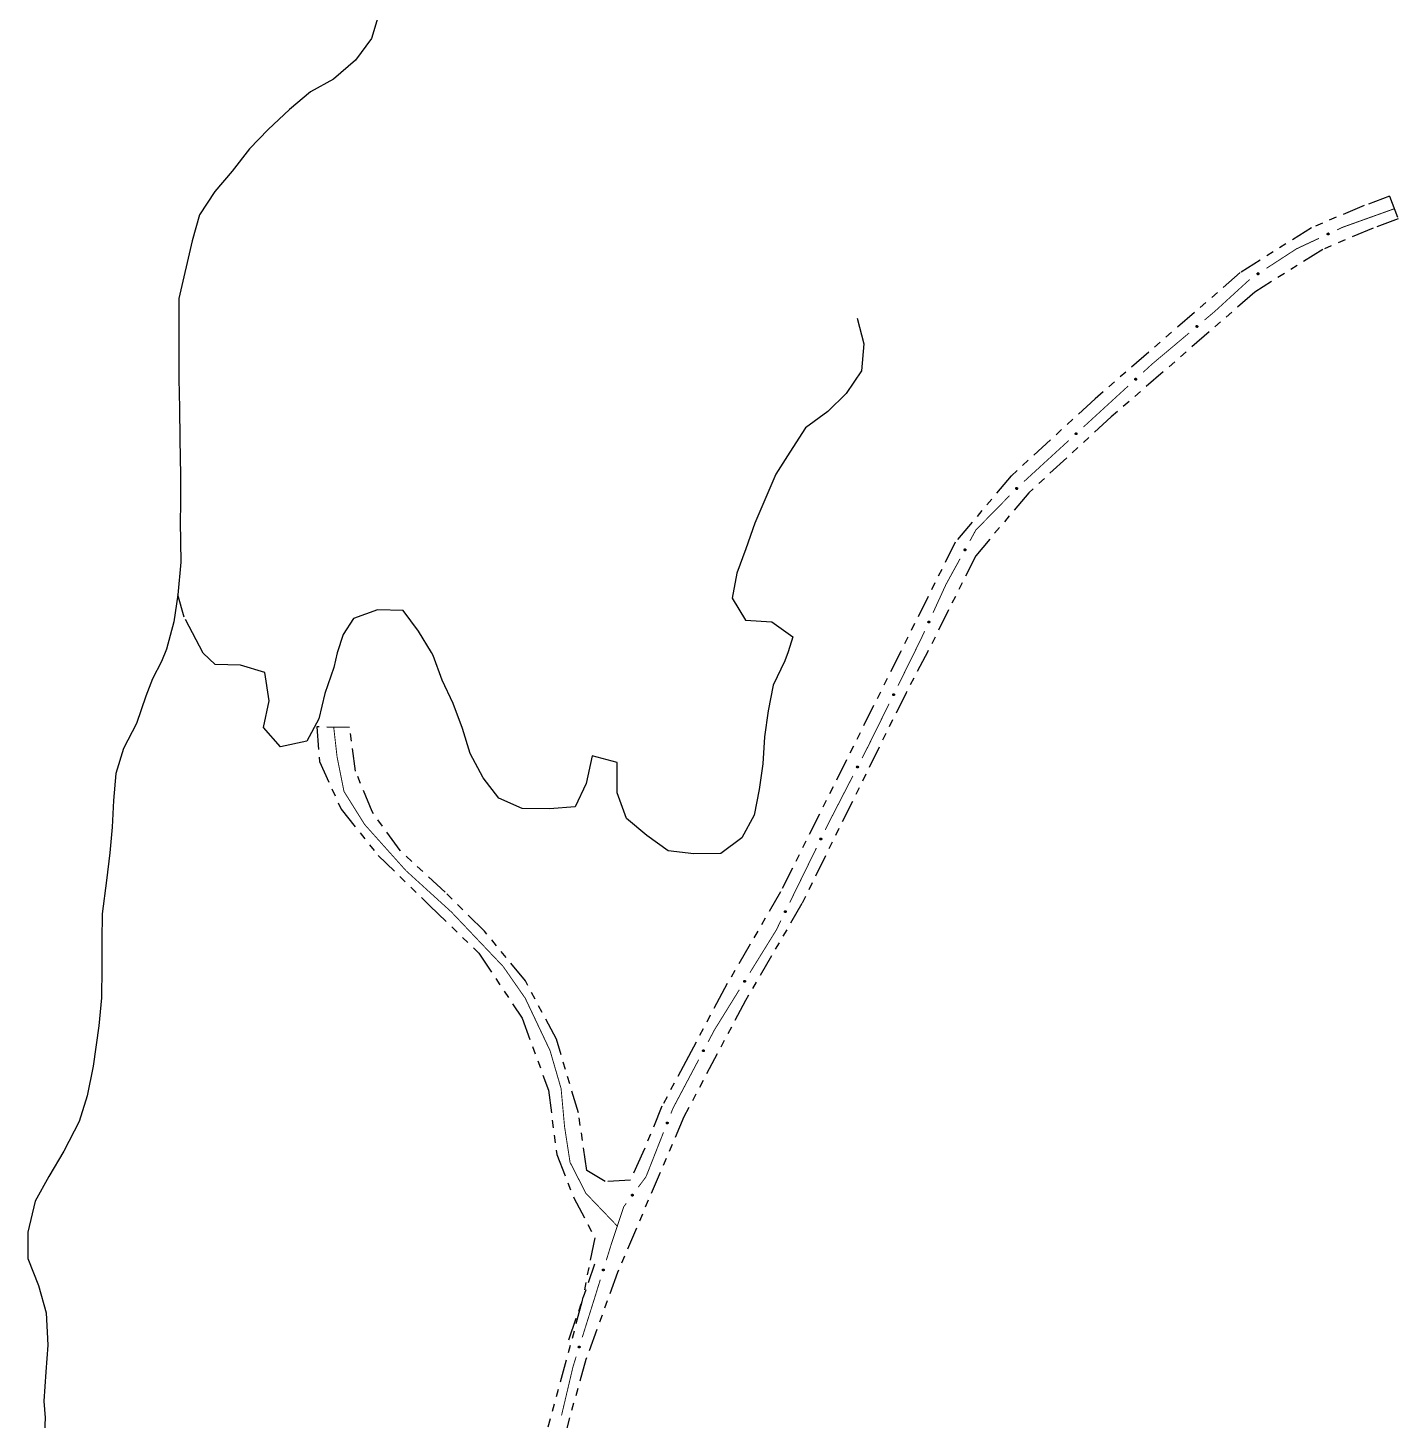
# Model space of a CAD drawing. Extents: x 211453 to 215163, y 4877397 to 4881305.
# Drawn here: x 214259 to 214530.4, y 4880644.4 to 4880920.1 of the extents above; entities that cross this region are included whole.
import ezdxf

# ---------------------------------------------------------------- set-up
doc = ezdxf.new("R2010")
doc.units = 0
doc.header["$LTSCALE"] = 1.5
doc.header["$MEASUREMENT"] = 0
doc.linetypes.add('TRACO_13', pattern=[8, 5, -1, 1, -1])
doc.linetypes.add('TRACO_25', pattern=[8, 3, -1, 1, -1, 1, -1])
for name, color, linetype in [('HD-CURSO-INTER', 170, 'CONTINUOUS'), ('HD-CURSO-PERENE', 170, 'CONTINUOUS'), ('SV-EIXO-RUA-N-PAV', 6, 'CONTINUOUS'), ('SV-RUA-NAO-PAV', 7, 'CONTINUOUS')]:
    doc.layers.add(name, color=color, linetype=linetype)

msp = doc.modelspace()

# ---------------------------------------------------------------- linework, layer by layer
at = {"layer": 'HD-CURSO-INTER', "linetype": 'TRACO_13'}
msp.add_polyline3d([(214423.24437, 4880862.639867, 3.43891), (214424.5449, 4880857.520455, 3.43891), (214424.105573, 4880852.161102, 3.43891), (214421.026314, 4880847.681691, 3.43891), (214417.426981, 4880844.102183, 3.43891), (214413.027655, 4880840.902643, 3.43891), (214409.908437, 4880836.103271, 3.43891), (214407.129144, 4880831.743841, 3.43891), (214405.169831, 4880827.10443, 3.43891), (214402.990587, 4880822.005077, 3.43891), (214401.171315, 4880816.945713, 3.43891), (214399.392009, 4880812.146317, 3.43891), (214398.512668, 4880807.146929, 3.43891), (214401.153019, 4880802.787402, 3.43891), (214406.332717, 4880802.467347, 3.43891), (214410.512798, 4880799.507625, 3.43891), (214409.541003, 4880796.566744, 3.43891), (214408.933476, 4880794.728224, 3.43891), (214406.594207, 4880789.928838, 3.43891), (214405.634879, 4880784.869459, 3.43891), (214404.875549, 4880779.710088, 3.43891), (214404.576213, 4880774.350732, 3.43891), (214403.796875, 4880769.271352, 3.256577), (214402.81755, 4880764.191975, 3.256577), (214400.418247, 4880759.712553, 3.256577), (214396.258893, 4880756.612997, 3.256577), (214390.85926, 4880756.513105, 3.256577), (214385.839515, 4880757.133121, 3.256577), (214381.559434, 4880760.152838, 3.256577), (214377.539294, 4880763.512509, 3.256577), (214375.7188, 4880768.611933, 3.256577), (214375.718077, 4880774.631216, 3.256577), (214370.738246, 4880775.951147, 3.256577), (214369.598977, 4880770.491819, 3.256577), (214367.419676, 4880765.872409, 3.256577), (214362.300065, 4880765.432553, 3.256577), (214356.920404, 4880765.552635, 3.256577), (214352.280464, 4880767.592475, 3.256577), (214349.14019, 4880771.592054, 3.256577), (214346.619774, 4880776.431522, 3.256577), (214345.079283, 4880781.350963, 3.256577), (214343.246508, 4880786.32262, 3.256577), (214341.038395, 4880790.94989, 3.256577), (214339.277929, 4880795.789345, 3.256577), (214338.915955, 4880796.390824, 3.256577), (214336.37754, 4880800.608822, 3.256577), (214333.357243, 4880804.728385, 3.256577), (214328.237565, 4880804.848462, 3.256577), (214323.518083, 4880803.128752, 3.256577), (214321.417865, 4880800.006247, 3.256577), (214320.271292, 4880796.344382, 3.256577), (214319.619503, 4880793.449976, 3.256577), (214317.84024, 4880788.290623, 3.256577), (214316.600925, 4880783.271244, 3.256577), (214314.22161, 4880778.871811, 3.256577), (214309.062087, 4880777.73204, 3.256577), (214305.641847, 4880781.59164, 3.256577), (214306.78114, 4880786.850993, 3.256577), (214305.900525, 4880792.450341, 3.256577), (214301.100667, 4880793.890255, 3.256577), (214296.080978, 4880794.050326, 3.256577), (214293.730269, 4880796.278271, 3.256577), (214289.978103, 4880803.427154, 3.256577), (214288.674901, 4880807.825463, 3.094503)], dxfattribs=at)
at = {"layer": 'HD-CURSO-PERENE', "linetype": 'Continuous'}
msp.add_polyline3d([(214328.523363, 4880922.814387, 3.499688), (214327.024038, 4880918.014986, 3.499688), (214323.864763, 4880913.715556, 3.499688), (214319.525503, 4880909.936084, 3.499688), (214315.006098, 4880907.456461, 3.499688), (214310.846799, 4880903.89696, 3.499688), (214306.587553, 4880899.957506, 3.499688), (214302.868255, 4880896.158026, 3.499688), (214299.449013, 4880891.718617, 3.499688), (214296.029721, 4880887.699157, 3.499688), (214292.970478, 4880883.079763, 3.499688), (214291.551194, 4880877.900406, 3.499688), (214288.872738, 4880866.521811, 3.600984), (214288.873373, 4880861.242441, 3.600984), (214288.874041, 4880855.683104, 3.600984), (214288.914647, 4880850.623707, 3.600984), (214289.055342, 4880844.764403, 3.600984), (214289.116076, 4880838.625134, 3.600984), (214289.216928, 4880831.485984, 3.600984), (214289.217613, 4880825.786663, 3.600984), (214289.163602, 4880822.323591, 3.600984), (214289.318987, 4880814.308031, 3.600984), (214288.674901, 4880807.825463, 3.600984), (214287.880505, 4880802.469468, 3.600984), (214286.481246, 4880797.070138, 3.600984), (214285.498344, 4880794.630537, 3.600984), (214283.706441, 4880791.20963, 3.600984), (214282.382634, 4880787.77132, 3.600984), (214280.48341, 4880782.352, 3.600984), (214277.92417, 4880777.432633, 3.600984), (214276.444864, 4880772.473251, 3.600984), (214275.945541, 4880767.113899, 3.600984), (214275.686197, 4880761.794538, 3.600984), (214275.246837, 4880756.715152, 3.600984), (214274.607538, 4880751.235817, 3.600984), (214273.708391, 4880744.63662, 3.600984), (214273.649029, 4880739.357251, 3.600984), (214273.649678, 4880733.957895, 3.600984), (214273.570395, 4880728.038602, 3.600984), (214273.071092, 4880722.519269, 3.600984), (214271.912135, 4880714.480249, 3.600984), (214270.772912, 4880708.640966, 3.600984), (214269.193626, 4880703.5616, 3.600984), (214266.134534, 4880697.682356, 3.600984), (214263.135337, 4880692.643011, 3.600984), (214260.476099, 4880687.76364, 3.600984), (214258.99693, 4880681.664394, 3.600984), (214258.997562, 4880676.405022, 3.600984), (214261.118067, 4880671.045623, 3.600984), (214262.658612, 4880665.666237, 3.600984), (214262.939361, 4880659.286993, 3.600984), (214262.580022, 4880653.987631, 3.600984), (214262.18075, 4880648.148335, 3.600984), (214262.443547, 4880644.867133, 4.127894), (214262.166842, 4880639.346459, 4.127894)], dxfattribs=at)
at = {"layer": 'SV-EIXO-RUA-N-PAV', "const_width": 0.18}
for points in [[(214529.574199, 4880884.259771), (214520.159964, 4880880.887507)], [(214519.383163, 4880880.60925), (214518.318519, 4880880.112417)], [(214520.159964, 4880880.887507), (214519.383163, 4880880.60925)], [(214510.256861, 4880876.35031), (214504.300792, 4880872.478864)], [(214511.069054, 4880876.729333), (214510.256861, 4880876.35031)], [(214514.693787, 4880878.420875), (214511.069054, 4880876.729333)], [(214500.969048, 4880870.270447), (214494.328799, 4880864.195326)], [(214493.981624, 4880863.877697), (214492.044341, 4880862.251337)], [(214494.328799, 4880864.195326), (214493.981624, 4880863.877697)], [(214488.980777, 4880859.679456), (214482.087757, 4880853.892723)], [(214481.661117, 4880853.534556), (214479.860287, 4880851.883795)], [(214482.087757, 4880853.892723), (214481.661117, 4880853.534556)], [(214476.91167, 4880849.180897), (214468.06582, 4880841.072201)], [(214465.117717, 4880838.368743), (214456.274206, 4880830.257497)], [(214453.414539, 4880827.462514), (214447.108167, 4880821.041481)], [(214446.753013, 4880820.67987), (214445.552699, 4880818.494682)], [(214447.108167, 4880821.041481), (214446.753013, 4880820.67987)], [(214443.62692, 4880814.988777), (214441.219696, 4880810.606395)], [(214441.219696, 4880810.606395), (214440.820917, 4880809.880414)], [(214440.820917, 4880809.880414), (214438.254971, 4880804.267405)], [(214435.953557, 4880799.233062), (214431.327378, 4880789.846612)], [(214436.176172, 4880799.720033), (214435.953557, 4880799.233062)], [(214436.591932, 4880800.629508), (214436.176172, 4880799.720033)], [(214429.559055, 4880786.258711), (214425.580329, 4880778.185934)], [(214425.45831, 4880777.938358), (214424.211415, 4880775.516506)], [(214425.580329, 4880778.185934), (214425.45831, 4880777.938358)], [(214422.380432, 4880771.960173), (214417.802975, 4880763.069342)], [(214417.548849, 4880762.575751), (214416.913929, 4880761.277901)], [(214417.802975, 4880763.069342), (214417.548849, 4880762.575751)], [(214415.156161, 4880757.684817), (214409.882858, 4880746.905565)], [(214407.205707, 4880741.433152), (214401.989555, 4880733.009554)], [(214407.246207, 4880741.515939), (214407.205707, 4880741.433152)], [(214408.125091, 4880743.312481), (214407.246207, 4880741.515939)], [(214399.883687, 4880729.608772), (214395.145482, 4880721.957013)], [(214395.145482, 4880721.957013), (214394.961252, 4880721.659499)], [(214394.961252, 4880721.659499), (214393.72132, 4880719.317404)], [(214391.849769, 4880715.782252), (214387.170892, 4880706.944373)], [(214386.747581, 4880706.144787), (214386.346737, 4880705.125499)], [(214387.170892, 4880706.944373), (214386.747581, 4880706.144787)], [(214384.882834, 4880701.403001), (214381.589051, 4880693.027382)], [(214381.423905, 4880692.607439), (214379.903058, 4880690.562162)], [(214381.589051, 4880693.027382), (214381.423905, 4880692.607439)], [(214377.012859, 4880686.675343), (214374.749812, 4880679.886201)], [(214377.516247, 4880687.352313), (214377.012859, 4880686.675343)], [(214374.579179, 4880679.374302), (214373.55498, 4880676.068933)], [(214374.749812, 4880679.886201), (214374.579179, 4880679.374302)], [(214372.371076, 4880672.248152), (214371.483148, 4880669.382566)], [(214371.232868, 4880668.574846), (214368.785692, 4880660.796321)], [(214371.483148, 4880669.382566), (214371.232868, 4880668.574846)], [(214367.585271, 4880656.980696), (214366.98506, 4880655.072884)], [(214366.973928, 4880655.037498), (214364.685959, 4880645.340867)], [(214366.98506, 4880655.072884), (214366.973928, 4880655.037498)]]:
    msp.add_lwpolyline(points, dxfattribs=at)
at = {"layer": 'SV-EIXO-RUA-N-PAV'}
for points in [[(214516.682905, 4880879.227653), (214516.666844, 4880879.181457), (214516.643594, 4880879.145038), (214516.615459, 4880879.120244), (214516.584885, 4880879.104817), (214516.551828, 4880879.092558), (214516.515772, 4880879.087551), (214516.474524, 4880879.090858), (214516.42807, 4880879.106644), (214516.392328, 4880879.132914), (214516.366545, 4880879.159196), (214516.348623, 4880879.190151), (214516.337251, 4880879.222464), (214516.333289, 4880879.260088), (214516.337048, 4880879.301857), (214516.354052, 4880879.348184), (214516.377091, 4880879.383731), (214516.404934, 4880879.406999), (214516.436168, 4880879.424819), (214516.470067, 4880879.43693), (214516.505488, 4880879.441641), (214516.547535, 4880879.43778), (214516.593038, 4880879.420391), (214516.628755, 4880879.397818), (214516.652407, 4880879.370309), (214516.669259, 4880879.339163), (214516.681958, 4880879.306157), (214516.6885, 4880879.270123), (214516.682905, 4880879.227653)], [(214502.804365, 4880871.374895), (214502.794895, 4880871.326912), (214502.776945, 4880871.28761), (214502.752538, 4880871.259139), (214502.72441, 4880871.239604), (214502.693383, 4880871.222859), (214502.658377, 4880871.212879), (214502.61707, 4880871.210408), (214502.56887, 4880871.219569), (214502.529817, 4880871.240604), (214502.500624, 4880871.263039), (214502.478565, 4880871.291196), (214502.462804, 4880871.32161), (214502.453639, 4880871.358315), (214502.451544, 4880871.4002), (214502.461929, 4880871.448444), (214502.479792, 4880871.486854), (214502.504122, 4880871.513773), (214502.53257, 4880871.53577), (214502.564451, 4880871.552486), (214502.59887, 4880871.562085), (214502.641045, 4880871.564118), (214502.688526, 4880871.553237), (214502.72704, 4880871.535858), (214502.754293, 4880871.511913), (214502.775319, 4880871.483418), (214502.792492, 4880871.452502), (214502.803989, 4880871.417731), (214502.804365, 4880871.374895)], [(214490.693381, 4880860.973469), (214490.689821, 4880860.92469), (214490.676787, 4880860.883496), (214490.656026, 4880860.852266), (214490.630485, 4880860.829453), (214490.601726, 4880860.809057), (214490.568194, 4880860.794891), (214490.527495, 4880860.787412), (214490.478539, 4880860.79064), (214490.437216, 4880860.806766), (214490.40551, 4880860.825481), (214490.380188, 4880860.850744), (214490.360843, 4880860.879014), (214490.34728, 4880860.914331), (214490.340103, 4880860.95565), (214490.34454, 4880861.004799), (214490.357596, 4880861.045098), (214490.37847, 4880861.074777), (214490.404029, 4880861.100073), (214490.433639, 4880861.120544), (214490.466634, 4880861.13426), (214490.508249, 4880861.141411), (214490.556701, 4880861.136389), (214490.597043, 4880861.123826), (214490.627007, 4880861.103375), (214490.651345, 4880861.077651), (214490.672152, 4880861.049055), (214490.687796, 4880861.015941), (214490.693381, 4880860.973469)], [(214478.566277, 4880850.548288), (214478.564845, 4880850.499401), (214478.553618, 4880850.457677), (214478.534237, 4880850.425573), (214478.509714, 4880850.401669), (214478.481871, 4880850.380039), (214478.448989, 4880850.364426), (214478.408654, 4880850.355181), (214478.359603, 4880850.356273), (214478.317617, 4880850.370583), (214478.285126, 4880850.3879), (214478.258728, 4880850.412036), (214478.238169, 4880850.439436), (214478.22308, 4880850.474129), (214478.21411, 4880850.515096), (214478.216402, 4880850.564392), (214478.22769, 4880850.605221), (214478.247251, 4880850.635781), (214478.271684, 4880850.662167), (214478.300374, 4880850.683908), (214478.332741, 4880850.699048), (214478.374004, 4880850.708005), (214478.422629, 4880850.705098), (214478.46348, 4880850.694305), (214478.494307, 4880850.675179), (214478.519742, 4880850.650539), (214478.541775, 4880850.622877), (214478.558847, 4880850.590476), (214478.566277, 4880850.548288)], [(214466.77193, 4880839.736611), (214466.770512, 4880839.687723), (214466.759297, 4880839.645996), (214466.739926, 4880839.613887), (214466.715409, 4880839.589975), (214466.687572, 4880839.568338), (214466.654694, 4880839.552715), (214466.614362, 4880839.543458), (214466.565311, 4880839.544536), (214466.523321, 4880839.558835), (214466.490825, 4880839.576142), (214466.46442, 4880839.600271), (214466.443853, 4880839.627665), (214466.428754, 4880839.662353), (214466.419773, 4880839.703317), (214466.42205, 4880839.752614), (214466.433326, 4880839.793446), (214466.452879, 4880839.824013), (214466.477304, 4880839.850405), (214466.505988, 4880839.872154), (214466.53835, 4880839.887304), (214466.579611, 4880839.896273), (214466.628237, 4880839.89338), (214466.66909, 4880839.882599), (214466.699923, 4880839.863481), (214466.725365, 4880839.838849), (214466.747407, 4880839.811193), (214466.764487, 4880839.778797), (214466.77193, 4880839.736611)], [(214454.99517, 4880828.914785), (214454.996303, 4880828.86589), (214454.987279, 4880828.823635), (214454.969609, 4880828.790559), (214454.946372, 4880828.765401), (214454.919702, 4880828.742342), (214454.887683, 4880828.725026), (214454.847889, 4880828.713678), (214454.798848, 4880828.712197), (214454.75617, 4880828.724286), (214454.722815, 4880828.739875), (214454.695188, 4880828.762594), (214454.673221, 4880828.788878), (214454.656333, 4880828.822732), (214454.645228, 4880828.863172), (214454.644932, 4880828.912521), (214454.654063, 4880828.953886), (214454.671994, 4880828.98543), (214454.69501, 4880829.01306), (214454.722521, 4880829.036275), (214454.754049, 4880829.053092), (214454.794786, 4880829.064201), (214454.843497, 4880829.063848), (214454.884857, 4880829.055211), (214454.916645, 4880829.037727), (214454.943337, 4880829.014456), (214454.96679, 4880828.987987), (214454.985537, 4880828.956525), (214454.99517, 4880828.914785)], [(214444.755466, 4880816.814665), (214444.769792, 4880816.767901), (214444.772542, 4880816.724781), (214444.764484, 4880816.688157), (214444.748924, 4880816.657649), (214444.729491, 4880816.628232), (214444.703354, 4880816.602895), (214444.668117, 4880816.5812), (214444.621307, 4880816.566501), (214444.57695, 4880816.566587), (214444.540621, 4880816.572566), (214444.507875, 4880816.586959), (214444.479614, 4880816.606316), (214444.454194, 4880816.634336), (214444.432557, 4880816.67026), (214444.418915, 4880816.717686), (214444.416509, 4880816.759979), (214444.425233, 4880816.795199), (214444.439912, 4880816.828027), (214444.460111, 4880816.857823), (214444.485911, 4880816.882546), (214444.522121, 4880816.904265), (214444.569109, 4880816.91711), (214444.611263, 4880816.919991), (214444.646596, 4880816.911764), (214444.678591, 4880816.896585), (214444.708333, 4880816.877452), (214444.734896, 4880816.85224), (214444.755466, 4880816.814665)], [(214437.583303, 4880802.533363), (214437.601025, 4880802.487779), (214437.606935, 4880802.444977), (214437.601589, 4880802.407859), (214437.588313, 4880802.376292), (214437.571093, 4880802.345526), (214437.546888, 4880802.318338), (214437.513339, 4880802.294113), (214437.467736, 4880802.276015), (214437.423492, 4880802.272842), (214437.386822, 4880802.276137), (214437.353108, 4880802.288085), (214437.323501, 4880802.305314), (214437.296091, 4880802.331391), (214437.271874, 4880802.365629), (214437.254785, 4880802.411925), (214437.249279, 4880802.453926), (214437.255392, 4880802.489692), (214437.267619, 4880802.52351), (214437.285576, 4880802.554709), (214437.30949, 4880802.58126), (214437.344006, 4880802.605581), (214437.389924, 4880802.621842), (214437.431752, 4880802.627812), (214437.467594, 4880802.622203), (214437.500617, 4880802.609415), (214437.531685, 4880802.592519), (214437.560028, 4880802.569326), (214437.583303, 4880802.533363)], [(214430.605474, 4880788.132875), (214430.621861, 4880788.086793), (214430.626521, 4880788.043838), (214430.620096, 4880788.006892), (214430.605905, 4880787.975724), (214430.587796, 4880787.945473), (214430.56281, 4880787.919002), (214430.52857, 4880787.895765), (214430.482459, 4880787.879003), (214430.438141, 4880787.877121), (214430.401582, 4880787.881482), (214430.368231, 4880787.894408), (214430.339138, 4880787.912492), (214430.3125, 4880787.939356), (214430.28929, 4880787.974285), (214430.273557, 4880788.02106), (214430.269277, 4880788.063203), (214430.27643, 4880788.098776), (214430.289637, 4880788.132223), (214430.308495, 4880788.162886), (214430.333172, 4880788.188729), (214430.368383, 4880788.212034), (214430.414755, 4880788.226951), (214430.456739, 4880788.231699), (214430.492403, 4880788.225048), (214430.525039, 4880788.211304), (214430.555602, 4880788.19351), (214430.583257, 4880788.1695), (214430.605474, 4880788.132875)], [(214423.459564, 4880773.815695), (214423.475139, 4880773.769333), (214423.479045, 4880773.726302), (214423.471973, 4880773.689474), (214423.457238, 4880773.65856), (214423.438601, 4880773.628632), (214423.413154, 4880773.602603), (214423.378512, 4880773.57997), (214423.332114, 4880773.564019), (214423.28777, 4880773.562915), (214423.251294, 4880773.567917), (214423.218174, 4880773.581425), (214423.189403, 4880773.600017), (214423.16324, 4880773.627344), (214423.140647, 4880773.662675), (214423.125736, 4880773.709718), (214423.122196, 4880773.751931), (214423.129972, 4880773.787372), (214423.143764, 4880773.820583), (214423.163157, 4880773.85091), (214423.188283, 4880773.876316), (214423.223897, 4880773.899), (214423.270523, 4880773.913101), (214423.312585, 4880773.917112), (214423.348127, 4880773.909836), (214423.380517, 4880773.895522), (214423.410762, 4880773.877195), (214423.437992, 4880773.852704), (214423.459564, 4880773.815695)], [(214416.197067, 4880759.562049), (214416.213588, 4880759.516016), (214416.218375, 4880759.473074), (214416.212059, 4880759.436109), (214416.19796, 4880759.4049), (214416.17994, 4880759.374596), (214416.155031, 4880759.348051), (214416.120859, 4880759.324714), (214416.074798, 4880759.307816), (214416.030486, 4880759.305804), (214415.993915, 4880759.310058), (214415.960525, 4880759.322885), (214415.931379, 4880759.340884), (214415.904662, 4880759.36767), (214415.88135, 4880759.40253), (214415.86548, 4880759.449258), (214415.861076, 4880759.491389), (214415.868124, 4880759.526983), (214415.881233, 4880759.560469), (214415.900001, 4880759.591186), (214415.924602, 4880759.617102), (214415.959743, 4880759.640511), (214416.006071, 4880759.655563), (214416.048042, 4880759.660435), (214416.083725, 4880759.653889), (214416.116401, 4880759.640241), (214416.147016, 4880759.622537), (214416.174741, 4880759.598609), (214416.197067, 4880759.562049)], [(214409.165996, 4880745.189713), (214409.182518, 4880745.14368), (214409.187304, 4880745.100738), (214409.180988, 4880745.063773), (214409.166889, 4880745.032564), (214409.148869, 4880745.00226), (214409.12396, 4880744.975715), (214409.089788, 4880744.952378), (214409.043727, 4880744.93548), (214408.999415, 4880744.933468), (214408.962844, 4880744.937722), (214408.929454, 4880744.950549), (214408.900309, 4880744.968548), (214408.873591, 4880744.995334), (214408.850279, 4880745.030194), (214408.834409, 4880745.076922), (214408.830005, 4880745.119053), (214408.837053, 4880745.154647), (214408.850162, 4880745.188133), (214408.86893, 4880745.21885), (214408.893531, 4880745.244766), (214408.928672, 4880745.268175), (214408.975, 4880745.283227), (214409.016971, 4880745.288099), (214409.052654, 4880745.281553), (214409.085331, 4880745.267905), (214409.115945, 4880745.250201), (214409.143671, 4880745.226273), (214409.165996, 4880745.189713)], [(214401.105854, 4880731.373365), (214401.117723, 4880731.325919), (214401.118222, 4880731.282714), (214401.108266, 4880731.246559), (214401.091138, 4880731.216904), (214401.070198, 4880731.188539), (214401.042776, 4880731.1646), (214401.006456, 4880731.144771), (214400.958944, 4880731.13253), (214400.914652, 4880731.134928), (214400.878684, 4880731.142792), (214400.846733, 4880731.158872), (214400.819519, 4880731.179676), (214400.795593, 4880731.208982), (214400.775858, 4880731.245986), (214400.764706, 4880731.294058), (214400.764507, 4880731.336418), (214400.775055, 4880731.371136), (214400.791424, 4880731.403155), (214400.813149, 4880731.431857), (214400.840202, 4880731.455202), (214400.877495, 4880731.475005), (214400.925088, 4880731.485383), (214400.967335, 4880731.486064), (214401.002192, 4880731.476006), (214401.033352, 4880731.459181), (214401.062057, 4880731.438524), (214401.087269, 4880731.411961), (214401.105854, 4880731.373365)], [(214392.950058, 4880717.625306), (214392.965103, 4880717.578769), (214392.968516, 4880717.535696), (214392.961023, 4880717.498952), (214392.945935, 4880717.468209), (214392.926957, 4880717.438495), (214392.901214, 4880717.412759), (214392.866315, 4880717.390524), (214392.819738, 4880717.375105), (214392.775384, 4880717.374508), (214392.738967, 4880717.379927), (214392.706004, 4880717.393814), (214392.677448, 4880717.412734), (214392.651599, 4880717.440358), (214392.629411, 4880717.475945), (214392.61504, 4880717.523156), (214392.611984, 4880717.565406), (214392.620164, 4880717.600757), (214392.634335, 4880717.633807), (214392.654074, 4880717.66391), (214392.679489, 4880717.689027), (214392.71536, 4880717.711302), (214392.762145, 4880717.724869), (214392.80425, 4880717.728399), (214392.839706, 4880717.720717), (214392.87193, 4880717.706033), (214392.901964, 4880717.68736), (214392.928911, 4880717.66256), (214392.950058, 4880717.625306)], [(214385.769813, 4880703.357676), (214385.789974, 4880703.313116), (214385.798189, 4880703.270697), (214385.794858, 4880703.233344), (214385.783308, 4880703.201105), (214385.767777, 4880703.169453), (214385.745077, 4880703.140996), (214385.712888, 4880703.114993), (214385.66833, 4880703.094455), (214385.624322, 4880703.088895), (214385.587528, 4880703.090202), (214385.553217, 4880703.10031), (214385.522721, 4880703.115913), (214385.493942, 4880703.140469), (214385.467908, 4880703.173348), (214385.448341, 4880703.218652), (214385.440572, 4880703.260294), (214385.444743, 4880703.296338), (214385.455123, 4880703.330768), (214385.471367, 4880703.362892), (214385.49381, 4880703.390697), (214385.526961, 4880703.416849), (214385.571932, 4880703.435569), (214385.613377, 4880703.443792), (214385.64947, 4880703.440129), (214385.683136, 4880703.429146), (214385.715072, 4880703.413954), (214385.744627, 4880703.392327), (214385.769813, 4880703.357676)], [(214378.883723, 4880689.006851), (214378.891523, 4880688.958568), (214378.888355, 4880688.915477), (214378.875367, 4880688.880297), (214378.855785, 4880688.852202), (214378.832514, 4880688.825716), (214378.80316, 4880688.804189), (214378.765288, 4880688.787513), (214378.716909, 4880688.779348), (214378.67298, 4880688.785495), (214378.637809, 4880688.796383), (214378.607337, 4880688.815116), (214378.581986, 4880688.838153), (214378.560634, 4880688.869384), (214378.544109, 4880688.907928), (214378.537076, 4880688.956774), (214378.540472, 4880688.998998), (214378.553927, 4880689.032696), (214378.572954, 4880689.06321), (214378.597036, 4880689.089966), (214378.625972, 4880689.110931), (214378.66481, 4880689.127499), (214378.713113, 4880689.133802), (214378.755265, 4880689.130895), (214378.789143, 4880689.117916), (214378.818763, 4880689.098508), (214378.845612, 4880689.07549), (214378.86848, 4880689.046884), (214378.883723, 4880689.006851)], [(214373.110703, 4880674.263204), (214373.134111, 4880674.220262), (214373.145449, 4880674.178568), (214373.144896, 4880674.141072), (214373.135768, 4880674.108065), (214373.122626, 4880674.075348), (214373.102099, 4880674.045287), (214373.071925, 4880674.016969), (214373.029013, 4880673.993184), (214372.985538, 4880673.984377), (214372.948748, 4880673.982952), (214372.913782, 4880673.990489), (214372.882214, 4880674.003788), (214372.851693, 4880674.026143), (214372.823294, 4880674.057001), (214372.800422, 4880674.10073), (214372.789587, 4880674.141682), (214372.791074, 4880674.177936), (214372.798874, 4880674.213041), (214372.812691, 4880674.24628), (214372.833011, 4880674.275673), (214372.864132, 4880674.304211), (214372.907591, 4880674.326213), (214372.948312, 4880674.337486), (214372.984578, 4880674.336509), (214373.018966, 4880674.328052), (214373.05194, 4880674.315269), (214373.083017, 4880674.295893), (214373.110703, 4880674.263204)], [(214368.333607, 4880658.992531), (214368.35683, 4880658.949487), (214368.367987, 4880658.907745), (214368.367272, 4880658.870251), (214368.358001, 4880658.837284), (214368.344718, 4880658.804625), (214368.324061, 4880658.774653), (214368.293765, 4880658.746465), (214368.250751, 4880658.722866), (214368.207238, 4880658.714247), (214368.170442, 4880658.712982), (214368.135509, 4880658.72067), (214368.103999, 4880658.734105), (214368.073575, 4880658.756592), (214368.04531, 4880658.787573), (214368.022627, 4880658.8314), (214368.011969, 4880658.872398), (214368.013613, 4880658.908646), (214368.021565, 4880658.943716), (214368.035526, 4880658.976896), (214368.055972, 4880659.0062), (214368.087216, 4880659.034603), (214368.130771, 4880659.056418), (214368.17154, 4880659.067514), (214368.207801, 4880659.06638), (214368.242152, 4880659.057774), (214368.27507, 4880659.044849), (214368.306064, 4880659.025339), (214368.333607, 4880658.992531)]]:
    msp.add_lwpolyline(points, close=True, dxfattribs=at)
for points in [[(214516.593038, 4880879.420391), (214516.333289, 4880879.260088)], [(214516.547535, 4880879.43778), (214516.337048, 4880879.301857)], [(214516.628755, 4880879.397818), (214516.337251, 4880879.222464)], [(214516.567454, 4880879.426076), (214516.337711, 4880879.282723)], [(214516.608506, 4880879.409094), (214516.339112, 4880879.244227)], [(214516.63711, 4880879.383293), (214516.34546, 4880879.208038)], [(214516.652407, 4880879.370309), (214516.348623, 4880879.190151)], [(214516.522527, 4880879.435226), (214516.352384, 4880879.328721)], [(214516.505488, 4880879.441641), (214516.354052, 4880879.348184)], [(214516.658296, 4880879.354029), (214516.358072, 4880879.177785)], [(214516.669259, 4880879.339163), (214516.366545, 4880879.159196)], [(214516.484113, 4880879.436875), (214516.371179, 4880879.369114)], [(214516.470067, 4880879.43693), (214516.377091, 4880879.383731)], [(214516.672639, 4880879.320066), (214516.384698, 4880879.146543)], [(214516.681958, 4880879.306157), (214516.392328, 4880879.132914)], [(214516.680883, 4880879.286268), (214516.414539, 4880879.121318)], [(214516.6885, 4880879.270123), (214516.42807, 4880879.106644)], [(214516.68418, 4880879.250162), (214516.453695, 4880879.101946)], [(214516.682905, 4880879.227653), (214516.474524, 4880879.090858)], [(214516.673134, 4880879.202845), (214516.501672, 4880879.092713)], [(214516.666844, 4880879.181457), (214516.515772, 4880879.087551)], [(214516.65368, 4880879.160639), (214516.541405, 4880879.094692)], [(214516.643594, 4880879.145038), (214516.551828, 4880879.092558)], [(214502.641045, 4880871.564118), (214502.451544, 4880871.4002)], [(214502.688526, 4880871.553237), (214502.453639, 4880871.358315)], [(214502.6624, 4880871.555302), (214502.454865, 4880871.381346)], [(214502.705417, 4880871.544205), (214502.461615, 4880871.34342)], [(214502.59887, 4880871.562085), (214502.461929, 4880871.448444)], [(214502.72704, 4880871.535858), (214502.462804, 4880871.32161)], [(214502.616637, 4880871.558105), (214502.462988, 4880871.428939)], [(214502.737337, 4880871.522639), (214502.472941, 4880871.308468)], [(214502.578368, 4880871.554387), (214502.475973, 4880871.471556)], [(214502.754293, 4880871.511913), (214502.478565, 4880871.291196)], [(214502.564451, 4880871.552486), (214502.479792, 4880871.486854)], [(214502.762392, 4880871.496611), (214502.489645, 4880871.280267)], [(214502.775319, 4880871.483418), (214502.500624, 4880871.263039)], [(214502.781327, 4880871.464978), (214502.520363, 4880871.253038)], [(214502.792492, 4880871.452502), (214502.529817, 4880871.240604)], [(214502.794198, 4880871.432657), (214502.553427, 4880871.232215)], [(214502.803989, 4880871.417731), (214502.56887, 4880871.219569)], [(214502.802492, 4880871.397363), (214502.5949, 4880871.218487)], [(214502.804365, 4880871.374895), (214502.61707, 4880871.210408)], [(214502.798145, 4880871.348968), (214502.643695, 4880871.216027)], [(214502.794895, 4880871.326912), (214502.658377, 4880871.212879)], [(214502.784759, 4880871.304464), (214502.682765, 4880871.223521)], [(214502.776945, 4880871.28761), (214502.693383, 4880871.222859)], [(214490.508249, 4880861.141411), (214490.340103, 4880860.95565)], [(214490.466634, 4880861.13426), (214490.34454, 4880861.004799)], [(214490.530517, 4880861.135259), (214490.345694, 4880860.93734)], [(214490.556701, 4880861.136389), (214490.34728, 4880860.914331)], [(214490.484753, 4880861.132472), (214490.347965, 4880860.985568)], [(214490.447221, 4880861.124125), (214490.355667, 4880861.029449)], [(214490.574565, 4880861.129479), (214490.357009, 4880860.900517)], [(214490.433639, 4880861.120544), (214490.357596, 4880861.045098)], [(214490.597043, 4880861.123826), (214490.360843, 4880860.879014)], [(214490.608872, 4880861.111958), (214490.372505, 4880860.867204)], [(214490.627007, 4880861.103375), (214490.380188, 4880860.850744)], [(214490.636909, 4880861.089173), (214490.392516, 4880860.841245)], [(214490.651345, 4880861.077651), (214490.40551, 4880860.825481)], [(214490.659552, 4880861.060078), (214490.42632, 4880860.817956)], [(214490.672152, 4880861.049055), (214490.437216, 4880860.806766)], [(214490.67626, 4880861.029565), (214490.461671, 4880860.801312)], [(214490.687796, 4880861.015941), (214490.478539, 4880860.79064)], [(214490.688788, 4880860.995542), (214490.504507, 4880860.792732)], [(214490.693381, 4880860.973469), (214490.527495, 4880860.787412)], [(214490.690362, 4880860.946978), (214490.553238, 4880860.796229)], [(214490.689821, 4880860.92469), (214490.568194, 4880860.794891)], [(214490.682492, 4880860.901175), (214490.591106, 4880860.808422)], [(214490.676787, 4880860.883496), (214490.601726, 4880860.809057)], [(214478.374004, 4880850.708005), (214478.21411, 4880850.515096)], [(214478.332741, 4880850.699048), (214478.216402, 4880850.564392)], [(214478.39652, 4880850.70283), (214478.220494, 4880850.497047)], [(214478.350921, 4880850.698052), (214478.220661, 4880850.545328)], [(214478.422629, 4880850.705098), (214478.22308, 4880850.474129)], [(214478.313788, 4880850.688077), (214478.226445, 4880850.589502)], [(214478.300374, 4880850.683908), (214478.22769, 4880850.605221)], [(214478.440778, 4880850.698974), (214478.233402, 4880850.460752)], [(214478.46348, 4880850.694305), (214478.238169, 4880850.439436)], [(214478.475815, 4880850.682964), (214478.250334, 4880850.428145)], [(214478.494307, 4880850.675179), (214478.258728, 4880850.412036)], [(214478.504818, 4880850.661422), (214478.271458, 4880850.403082)], [(214478.519742, 4880850.650539), (214478.285126, 4880850.3879)], [(214478.528707, 4880850.633341), (214478.306244, 4880850.381289)], [(214478.541775, 4880850.622877), (214478.317617, 4880850.370583)], [(214478.546729, 4880850.603584), (214478.342287, 4880850.366201)], [(214478.558847, 4880850.590476), (214478.359603, 4880850.356273)], [(214478.560727, 4880850.570139), (214478.385455, 4880850.359495)], [(214478.566277, 4880850.548288), (214478.408654, 4880850.355181)], [(214478.564415, 4880850.52169), (214478.433988, 4880850.365111)], [(214478.564845, 4880850.499401), (214478.448989, 4880850.364426)], [(214478.558548, 4880850.475588), (214478.471289, 4880850.378942)], [(214478.553618, 4880850.457677), (214478.481871, 4880850.380039)], [(214466.579611, 4880839.896273), (214466.419773, 4880839.703317)], [(214466.53835, 4880839.887304), (214466.42205, 4880839.752614)], [(214466.602128, 4880839.891104), (214466.426161, 4880839.68527)], [(214466.55653, 4880839.886313), (214466.426315, 4880839.733552)], [(214466.628237, 4880839.89338), (214466.428754, 4880839.662353)], [(214466.5194, 4880839.876327), (214466.432086, 4880839.777727)], [(214466.505988, 4880839.872154), (214466.433326, 4880839.793446)], [(214466.646387, 4880839.887261), (214466.43908, 4880839.648979)], [(214466.66909, 4880839.882599), (214466.443853, 4880839.627665)], [(214466.681429, 4880839.871261), (214466.456022, 4880839.616377)], [(214466.699923, 4880839.863481), (214466.46442, 4880839.600271)], [(214466.710438, 4880839.849727), (214466.477152, 4880839.59132)], [(214466.725365, 4880839.838849), (214466.490825, 4880839.576142)], [(214466.734335, 4880839.821654), (214466.511945, 4880839.569537)], [(214466.747407, 4880839.811193), (214466.523321, 4880839.558835)], [(214466.752366, 4880839.791902), (214466.547992, 4880839.554459)], [(214466.764487, 4880839.778797), (214466.565311, 4880839.544536)], [(214466.766373, 4880839.758461), (214466.591163, 4880839.547766)], [(214466.77193, 4880839.736611), (214466.614362, 4880839.543458)], [(214466.770076, 4880839.710013), (214466.639694, 4880839.553396)], [(214466.770512, 4880839.687723), (214466.654694, 4880839.552715)], [(214466.764221, 4880839.663909), (214466.676991, 4880839.567237)], [(214466.759297, 4880839.645996), (214466.687572, 4880839.568338)], [(214454.754049, 4880829.053092), (214454.644932, 4880828.912521)], [(214454.794786, 4880829.064201), (214454.645228, 4880828.863172)], [(214454.772256, 4880829.05305), (214454.650184, 4880828.893707)], [(214454.817542, 4880829.060213), (214454.652549, 4880828.845483)], [(214454.735697, 4880829.041142), (214454.653644, 4880828.938123)], [(214454.722521, 4880829.036275), (214454.654063, 4880828.953886)], [(214454.843497, 4880829.063848), (214454.656333, 4880828.822732)], [(214454.861942, 4880829.058683), (214454.667343, 4880828.809915)], [(214454.884857, 4880829.055211), (214454.673221, 4880828.788878)], [(214454.89777, 4880829.044532), (214454.685961, 4880828.778241)], [(214454.916645, 4880829.037727), (214454.695188, 4880828.762594)], [(214454.927862, 4880829.02454), (214454.708369, 4880828.75432)], [(214454.943337, 4880829.014456), (214454.722815, 4880828.739875)], [(214454.953191, 4880828.997751), (214454.74425, 4880828.73438)], [(214454.96679, 4880828.987987), (214454.75617, 4880828.724286)], [(214454.972749, 4880828.96898), (214454.781035, 4880828.721203)], [(214454.985537, 4880828.956525), (214454.798848, 4880828.712197)], [(214454.988481, 4880828.936315), (214454.824496, 4880828.71677)], [(214454.99517, 4880828.914785), (214454.847889, 4880828.713678)], [(214454.994705, 4880828.888126), (214454.872668, 4880828.724923)], [(214454.996303, 4880828.86589), (214454.887683, 4880828.725026)], [(214454.991263, 4880828.84178), (214454.909192, 4880828.740691)], [(214454.987279, 4880828.823635), (214454.919702, 4880828.742342)], [(214444.460111, 4880816.857823), (214444.416509, 4880816.759979)], [(214444.485911, 4880816.882546), (214444.418915, 4880816.717686)], [(214444.471479, 4880816.866074), (214444.420372, 4880816.744692)], [(214444.50345, 4880816.887433), (214444.429064, 4880816.700997)], [(214444.522121, 4880816.904265), (214444.432557, 4880816.67026)], [(214444.545107, 4880816.906586), (214444.444393, 4880816.655213)], [(214444.569109, 4880816.91711), (214444.454194, 4880816.634336)], [(214444.588263, 4880816.91713), (214444.468261, 4880816.624977)], [(214444.611263, 4880816.919991), (214444.479614, 4880816.606316)], [(214444.626585, 4880816.913206), (214444.494758, 4880816.599524)], [(214444.646596, 4880816.911764), (214444.507875, 4880816.586959)], [(214444.660965, 4880816.902105), (214444.522805, 4880816.582562)], [(214444.678591, 4880816.896585), (214444.540621, 4880816.572566)], [(214444.692599, 4880816.883172), (214444.562743, 4880816.573078)], [(214444.708333, 4880816.877452), (214444.57695, 4880816.566587)], [(214444.719213, 4880816.860768), (214444.601722, 4880816.570349)], [(214444.734896, 4880816.85224), (214444.621307, 4880816.566501)], [(214444.7432, 4880816.833581), (214444.64476, 4880816.577845)], [(214444.755466, 4880816.814665), (214444.668117, 4880816.5812)], [(214444.762235, 4880816.788875), (214444.688927, 4880816.598733)], [(214444.769792, 4880816.767901), (214444.703354, 4880816.602895)], [(214444.771466, 4880816.743327), (214444.71982, 4880816.623797)], [(214444.772542, 4880816.724781), (214444.729491, 4880816.628232)], [(214437.285576, 4880802.554709), (214437.249279, 4880802.453926)], [(214437.296306, 4880802.563773), (214437.254254, 4880802.438964)], [(214437.30949, 4880802.58126), (214437.254785, 4880802.411925)], [(214437.326622, 4880802.587423), (214437.266132, 4880802.396025)], [(214437.344006, 4880802.605581), (214437.271874, 4880802.365629)], [(214437.36676, 4880802.609584), (214437.284783, 4880802.351491)], [(214437.389924, 4880802.621842), (214437.296091, 4880802.331391)], [(214437.409024, 4880802.62327), (214437.310808, 4880802.32309)], [(214437.431752, 4880802.627812), (214437.323501, 4880802.305314)], [(214437.447531, 4880802.622171), (214437.339103, 4880802.299653)], [(214437.467594, 4880802.622203), (214437.353108, 4880802.288085)], [(214437.482633, 4880802.613626), (214437.36832, 4880802.284797)], [(214437.500617, 4880802.609415), (214437.386822, 4880802.276137)], [(214437.515573, 4880802.597067), (214437.408847, 4880802.278272)], [(214437.531685, 4880802.592519), (214437.423492, 4880802.272842)], [(214437.543761, 4880802.576679), (214437.447921, 4880802.278414)], [(214437.560028, 4880802.569326), (214437.467736, 4880802.276015)], [(214437.569681, 4880802.551328), (214437.490292, 4880802.289051)], [(214437.583303, 4880802.533363), (214437.513339, 4880802.294113)], [(214437.591948, 4880802.508141), (214437.532805, 4880802.313127)], [(214437.601025, 4880802.487779), (214437.546888, 4880802.318338)], [(214437.604499, 4880802.463394), (214437.561774, 4880802.340393)], [(214437.606935, 4880802.444977), (214437.571093, 4880802.345526)], [(214430.308495, 4880788.162886), (214430.269277, 4880788.063203)], [(214430.333172, 4880788.188729), (214430.273557, 4880788.02106)], [(214430.319485, 4880788.171634), (214430.273815, 4880788.048103)], [(214430.350477, 4880788.19439), (214430.284437, 4880788.004836)], [(214430.368383, 4880788.212034), (214430.28929, 4880787.974285)], [(214430.391243, 4880788.215372), (214430.301782, 4880787.959778)], [(214430.414755, 4880788.226951), (214430.3125, 4880787.939356)], [(214430.433889, 4880788.227821), (214430.326969, 4880787.93063)], [(214430.456739, 4880788.231699), (214430.339138, 4880787.912492)], [(214430.472347, 4880788.225601), (214430.354569, 4880787.906379)], [(214430.492403, 4880788.225048), (214430.368231, 4880787.894408)], [(214430.507186, 4880788.216036), (214430.38334, 4880787.890677)], [(214430.525039, 4880788.211304), (214430.401582, 4880787.881482)], [(214430.539629, 4880788.198525), (214430.42366, 4880787.882975)], [(214430.555602, 4880788.19351), (214430.438141, 4880787.877121)], [(214430.567211, 4880788.177325), (214430.462722, 4880787.881979)], [(214430.583257, 4880788.1695), (214430.482459, 4880787.879003)], [(214430.592381, 4880788.151229), (214430.505385, 4880787.891377)], [(214430.605474, 4880788.132875), (214430.52857, 4880787.895765)], [(214430.61338, 4880788.107412), (214430.548581, 4880787.914203)], [(214430.621861, 4880788.086793), (214430.56281, 4880787.919002)], [(214430.624623, 4880788.062318), (214430.578332, 4880787.940614)], [(214430.626521, 4880788.043838), (214430.587796, 4880787.945473)], [(214423.163157, 4880773.85091), (214423.122196, 4880773.751931)], [(214423.188283, 4880773.876316), (214423.125736, 4880773.709718)], [(214423.174299, 4880773.859463), (214423.126468, 4880773.736753)], [(214423.205685, 4880773.881673), (214423.13633, 4880773.693307)], [(214423.223897, 4880773.899), (214423.140647, 4880773.662675)], [(214423.246813, 4880773.901936), (214423.152882, 4880773.647951)], [(214423.270523, 4880773.913101), (214423.16324, 4880773.627344)], [(214423.28967, 4880773.913636), (214423.177554, 4880773.618366)], [(214423.312585, 4880773.917112), (214423.189403, 4880773.600017)], [(214423.328083, 4880773.910741), (214423.204724, 4880773.593634)], [(214423.348127, 4880773.909836), (214423.218174, 4880773.581425)], [(214423.362749, 4880773.900567), (214423.233216, 4880773.57743)], [(214423.380517, 4880773.895522), (214423.251294, 4880773.567917)], [(214423.39488, 4880773.88249), (214423.273394, 4880773.569022)], [(214423.410762, 4880773.877195), (214423.28777, 4880773.562915)], [(214423.422086, 4880773.860809), (214423.312432, 4880773.567341)], [(214423.437992, 4880773.852704), (214423.332114, 4880773.564019)], [(214423.446794, 4880773.834275), (214423.355254, 4880773.575989)], [(214423.459564, 4880773.815695), (214423.378512, 4880773.57997)], [(214423.467022, 4880773.790096), (214423.398844, 4880773.598054)], [(214423.475139, 4880773.769333), (214423.413154, 4880773.602603)], [(214423.477472, 4880773.744812), (214423.429053, 4880773.623939)], [(214423.479045, 4880773.726302), (214423.438601, 4880773.628632)], [(214415.900001, 4880759.591186), (214415.861076, 4880759.491389)], [(214415.924602, 4880759.617102), (214415.86548, 4880759.449258)], [(214415.910965, 4880759.599966), (214415.865658, 4880759.476302)], [(214415.94189, 4880759.622814), (214415.876407, 4880759.433067)], [(214415.959743, 4880759.640511), (214415.88135, 4880759.40253)], [(214415.982594, 4880759.643916), (214415.893884, 4880759.388059)], [(214416.006071, 4880759.655563), (214415.904662, 4880759.36767)], [(214416.025203, 4880759.65649), (214415.919157, 4880759.358986)], [(214416.048042, 4880759.660435), (214415.931379, 4880759.340884)], [(214416.063667, 4880759.654383), (214415.946828, 4880759.334816)], [(214416.083725, 4880759.653889), (214415.960525, 4880759.322885)], [(214416.098534, 4880759.644921), (214415.975645, 4880759.319199)], [(214416.116401, 4880759.640241), (214415.993915, 4880759.310058)], [(214416.131028, 4880759.627505), (214416.015988, 4880759.311616)], [(214416.147016, 4880759.622537), (214416.030486, 4880759.305804)], [(214416.158673, 4880759.606386), (214416.055052, 4880759.310734)], [(214416.174741, 4880759.598609), (214416.074798, 4880759.307816)], [(214416.183919, 4880759.580364), (214416.097687, 4880759.320257)], [(214416.197067, 4880759.562049), (214416.120859, 4880759.324714)], [(214416.205047, 4880759.536609), (214416.140816, 4880759.343211)], [(214416.213588, 4880759.516016), (214416.155031, 4880759.348051)], [(214416.216423, 4880759.491548), (214416.170489, 4880759.369709)], [(214416.218375, 4880759.473074), (214416.17994, 4880759.374596)], [(214408.86893, 4880745.21885), (214408.830005, 4880745.119053)], [(214408.893531, 4880745.244766), (214408.834409, 4880745.076922)], [(214408.879894, 4880745.22763), (214408.834587, 4880745.103966)], [(214408.910819, 4880745.250478), (214408.845336, 4880745.060731)], [(214408.928672, 4880745.268175), (214408.850279, 4880745.030194)], [(214408.951523, 4880745.27158), (214408.862813, 4880745.015723)], [(214408.975, 4880745.283227), (214408.873591, 4880744.995334)], [(214408.994132, 4880745.284154), (214408.888086, 4880744.98665)], [(214409.016971, 4880745.288099), (214408.900309, 4880744.968548)], [(214409.032596, 4880745.282047), (214408.915757, 4880744.96248)], [(214409.052654, 4880745.281553), (214408.929454, 4880744.950549)], [(214409.067463, 4880745.272585), (214408.944575, 4880744.946863)], [(214409.085331, 4880745.267905), (214408.962844, 4880744.937722)], [(214409.099958, 4880745.255169), (214408.984917, 4880744.93928)], [(214409.115945, 4880745.250201), (214408.999415, 4880744.933468)], [(214409.127602, 4880745.23405), (214409.023981, 4880744.938398)], [(214409.143671, 4880745.226273), (214409.043727, 4880744.93548)], [(214409.152848, 4880745.208028), (214409.066617, 4880744.947921)], [(214409.165996, 4880745.189713), (214409.089788, 4880744.952378)], [(214409.173976, 4880745.164273), (214409.109746, 4880744.970875)], [(214409.182518, 4880745.14368), (214409.12396, 4880744.975715)], [(214409.185352, 4880745.119212), (214409.139418, 4880744.997373)], [(214409.187304, 4880745.100738), (214409.148869, 4880745.00226)], [(214400.813149, 4880731.431857), (214400.764507, 4880731.336418)], [(214400.840202, 4880731.455202), (214400.764706, 4880731.294058)], [(214400.824931, 4880731.439505), (214400.767568, 4880731.320951)], [(214400.857972, 4880731.459169), (214400.773971, 4880731.276862)], [(214400.877495, 4880731.475005), (214400.775858, 4880731.245986)], [(214400.900571, 4880731.476124), (214400.786893, 4880731.230342)], [(214400.925088, 4880731.485383), (214400.795593, 4880731.208982)], [(214400.944217, 4880731.484406), (214400.809154, 4880731.198903)], [(214400.967335, 4880731.486064), (214400.819519, 4880731.179676)], [(214400.982282, 4880731.478489), (214400.834288, 4880731.172104)], [(214401.002192, 4880731.476006), (214400.846733, 4880731.158872)], [(214401.016037, 4880731.465612), (214400.861412, 4880731.153703)], [(214401.033352, 4880731.459181), (214400.878684, 4880731.142792)], [(214401.046642, 4880731.445056), (214400.900803, 4880731.142151)], [(214401.062057, 4880731.438524), (214400.914652, 4880731.134928)], [(214401.072053, 4880731.421296), (214400.939586, 4880731.137394)], [(214401.087269, 4880731.411961), (214400.958944, 4880731.13253)], [(214401.09459, 4880731.392895), (214400.982956, 4880731.142637)], [(214401.105854, 4880731.373365), (214401.006456, 4880731.144771)], [(214401.111269, 4880731.347258), (214401.028151, 4880731.161194)], [(214401.117723, 4880731.325919), (214401.042776, 4880731.1646)], [(214401.118114, 4880731.301291), (214401.060309, 4880731.184615)], [(214401.118222, 4880731.282714), (214401.070198, 4880731.188539)], [(214392.654074, 4880717.66391), (214392.611984, 4880717.565406)], [(214392.679489, 4880717.689027), (214392.61504, 4880717.523156)], [(214392.665313, 4880717.672336), (214392.616082, 4880717.55018)], [(214392.696951, 4880717.694185), (214392.625445, 4880717.506624)], [(214392.71536, 4880717.711302), (214392.629411, 4880717.475945)], [(214392.738308, 4880717.713976), (214392.641477, 4880717.461082)], [(214392.762145, 4880717.724869), (214392.651599, 4880717.440358)], [(214392.781296, 4880717.725185), (214392.665809, 4880717.431217)], [(214392.80425, 4880717.728399), (214392.677448, 4880717.412734)], [(214392.819674, 4880717.72185), (214392.692695, 4880717.406176)], [(214392.839706, 4880717.720717), (214392.706004, 4880717.393814)], [(214392.854221, 4880717.711281), (214392.720999, 4880717.389647)], [(214392.87193, 4880717.706033), (214392.738967, 4880717.379927)], [(214392.886143, 4880717.692837), (214392.761079, 4880717.38078)], [(214392.901964, 4880717.68736), (214392.775384, 4880717.374508)], [(214392.9131, 4880717.670846), (214392.800095, 4880717.378652)], [(214392.928911, 4880717.66256), (214392.819738, 4880717.375105)], [(214392.937502, 4880717.644031), (214392.843013, 4880717.38681)], [(214392.950058, 4880717.625306), (214392.866315, 4880717.390524)], [(214392.957223, 4880717.599624), (214392.886852, 4880717.408375)], [(214392.965103, 4880717.578769), (214392.901214, 4880717.412759)], [(214392.967154, 4880717.554224), (214392.917356, 4880717.433913)], [(214392.968516, 4880717.535696), (214392.926957, 4880717.438495)], [(214385.471367, 4880703.362892), (214385.440572, 4880703.260294)], [(214385.481592, 4880703.372523), (214385.44635, 4880703.245623)], [(214385.49381, 4880703.390697), (214385.448341, 4880703.218652)], [(214385.510584, 4880703.397778), (214385.460532, 4880703.203389)], [(214385.526961, 4880703.416849), (214385.467908, 4880703.173348)], [(214385.549465, 4880703.422076), (214385.481563, 4880703.159929)], [(214385.571932, 4880703.435569), (214385.493942, 4880703.140469)], [(214385.590928, 4880703.438028), (214385.509086, 4880703.132977)], [(214385.613377, 4880703.443792), (214385.522721, 4880703.115913)], [(214385.629437, 4880703.439012), (214385.538607, 4880703.111104)], [(214385.64947, 4880703.440129), (214385.553217, 4880703.10031)], [(214385.664951, 4880703.432378), (214385.568584, 4880703.097849)], [(214385.683136, 4880703.429146), (214385.587528, 4880703.090202)], [(214385.698737, 4880703.417624), (214385.609405, 4880703.093525)], [(214385.715072, 4880703.413954), (214385.624322, 4880703.088895)], [(214385.727987, 4880703.398791), (214385.648414, 4880703.09578)], [(214385.744627, 4880703.392327), (214385.66833, 4880703.094455)], [(214385.755239, 4880703.374877), (214385.690148, 4880703.108692)], [(214385.769813, 4880703.357676), (214385.712888, 4880703.114993)], [(214385.779808, 4880703.332958), (214385.731297, 4880703.135031)], [(214385.789974, 4880703.313116), (214385.745077, 4880703.140996)], [(214385.794761, 4880703.288955), (214385.758749, 4880703.163824)], [(214385.798189, 4880703.270697), (214385.767777, 4880703.169453)], [(214378.625972, 4880689.110931), (214378.537076, 4880688.956774)], [(214378.597036, 4880689.089966), (214378.540472, 4880688.998998)], [(214378.609425, 4880689.096586), (214378.54221, 4880688.983326)], [(214378.66481, 4880689.127499), (214378.544109, 4880688.907928)], [(214378.644015, 4880689.113376), (214378.544849, 4880688.938853)], [(214378.687898, 4880689.126656), (214378.553777, 4880688.891404)], [(214378.713113, 4880689.133802), (214378.560634, 4880688.869384)], [(214378.73209, 4880689.131204), (214378.57329, 4880688.85819)], [(214378.755265, 4880689.130895), (214378.581986, 4880688.838153)], [(214378.769516, 4880689.12208), (214378.59606, 4880688.829356)], [(214378.789143, 4880689.117916), (214378.607337, 4880688.815116)], [(214378.802056, 4880689.106385), (214378.621525, 4880688.808719)], [(214378.818763, 4880689.098508), (214378.637809, 4880688.796383)], [(214378.830807, 4880689.083306), (214378.659793, 4880688.793867)], [(214378.845612, 4880689.07549), (214378.67298, 4880688.785495)], [(214378.85411, 4880689.057476), (214378.698033, 4880688.785837)], [(214378.86848, 4880689.046884), (214378.716909, 4880688.779348)], [(214378.874156, 4880689.027266), (214378.741692, 4880688.787381)], [(214378.883723, 4880689.006851), (214378.765288, 4880688.787513)], [(214378.886903, 4880688.980378), (214378.788299, 4880688.802037)], [(214378.891523, 4880688.958568), (214378.80316, 4880688.804189)], [(214378.889823, 4880688.933996), (214378.822328, 4880688.822645)], [(214378.888355, 4880688.915477), (214378.832514, 4880688.825716)], [(214372.812691, 4880674.24628), (214372.789587, 4880674.141682)], [(214372.822174, 4880674.256643), (214372.796436, 4880674.127479)], [(214372.833011, 4880674.275673), (214372.800422, 4880674.10073)], [(214372.849214, 4880674.283977), (214372.813711, 4880674.086414)], [(214372.864132, 4880674.304211), (214372.823294, 4880674.057001)], [(214372.886186, 4880674.311092), (214372.837906, 4880674.044632)], [(214372.907591, 4880674.326213), (214372.851693, 4880674.026143)], [(214372.926353, 4880674.330073), (214372.867352, 4880674.019794)], [(214372.948312, 4880674.337486), (214372.882214, 4880674.003788)], [(214372.964683, 4880674.33391), (214372.898413, 4880674.00017)], [(214372.984578, 4880674.336509), (214372.913782, 4880673.990489)], [(214373.000591, 4880674.329926), (214372.92929, 4880673.989174)], [(214373.018966, 4880674.328052), (214372.948748, 4880673.982952)], [(214373.035378, 4880674.317719), (214372.970319, 4880673.987889)], [(214373.05194, 4880674.315269), (214372.985538, 4880673.984377)], [(214373.065943, 4880674.301105), (214373.009053, 4880673.993029)], [(214373.083017, 4880674.295893), (214373.029013, 4880673.993184)], [(214373.094893, 4880674.279278), (214373.049715, 4880674.009)], [(214373.110703, 4880674.263204), (214373.071925, 4880674.016969)], [(214373.122503, 4880674.239295), (214373.088799, 4880674.038317)], [(214373.134111, 4880674.220262), (214373.102099, 4880674.045287)], [(214373.140677, 4880674.196522), (214373.11404, 4880674.069066)], [(214373.145449, 4880674.178568), (214373.122626, 4880674.075348)], [(214368.035526, 4880658.976896), (214368.011969, 4880658.872398)], [(214368.045053, 4880658.987217), (214368.018757, 4880658.858166)], [(214368.055972, 4880659.0062), (214368.022627, 4880658.8314)], [(214368.072211, 4880659.014435), (214368.035854, 4880658.817026)], [(214368.087216, 4880659.034603), (214368.04531, 4880658.787573)], [(214368.1093, 4880659.041389), (214368.059868, 4880658.77514)], [(214368.130771, 4880659.056418), (214368.073575, 4880658.756592)], [(214368.149548, 4880659.060196), (214368.089206, 4880658.750175)], [(214368.17154, 4880659.067514), (214368.103999, 4880658.734105)], [(214368.187895, 4880659.063867), (214368.120181, 4880658.730417)], [(214368.207801, 4880659.06638), (214368.135509, 4880658.72067)], [(214368.223785, 4880659.059728), (214368.151011, 4880658.719287)], [(214368.242152, 4880659.057774), (214368.170442, 4880658.712982)], [(214368.258519, 4880659.04737), (214368.192034, 4880658.717825)], [(214368.27507, 4880659.044849), (214368.207238, 4880658.714247)], [(214368.289013, 4880659.030624), (214368.23079, 4880658.722797)], [(214368.306064, 4880659.025339), (214368.250751, 4880658.722866)], [(214368.317868, 4880659.008672), (214368.271521, 4880658.738592)], [(214368.333607, 4880658.992531), (214368.293765, 4880658.746465)], [(214368.345304, 4880658.968571), (214368.310731, 4880658.76774)], [(214368.35683, 4880658.949487), (214368.324061, 4880658.774653)], [(214368.363293, 4880658.925719), (214368.336105, 4880658.798379)], [(214368.367987, 4880658.907745), (214368.344718, 4880658.804625)]]:
    msp.add_lwpolyline(points, dxfattribs=at)
at = {"layer": 'SV-EIXO-RUA-N-PAV', "linetype": 'Continuous', "const_width": 0.18, "flags": 128}
msp.add_lwpolyline([(214375.79285, 4880682.774551), (214369.514311, 4880689.32607), (214366.375041, 4880695.46812), (214365.283121, 4880702.565599), (214364.600671, 4880710.072548), (214362.416832, 4880717.579498), (214357.503192, 4880727.952737), (214353.135512, 4880734.231276), (214342.898763, 4880745.013985), (214333.890424, 4880753.203384), (214325.701025, 4880762.348214), (214321.606325, 4880768.899733), (214320.241425, 4880775.724232), (214319.558975, 4880781.729792)], dxfattribs=at)
at = {"layer": 'SV-RUA-NAO-PAV', "linetype": 'TRACO_25'}
for points in [[(214528.680921, 4880886.795083, 4.006169), (214523.655419, 4880884.902996, 4.006169), (214513.229427, 4880880.515504, 4.046688), (214499.104604, 4880871.629915, 4.411355), (214470.358984, 4880846.646158, 4.81654), (214453.747333, 4880831.375878, 4.836799), (214442.663616, 4880818.22616, 5.505354), (214431.866773, 4880796.622355, 5.505354), (214408.066594, 4880748.999687, 5.545873), (214396.938821, 4880729.872344, 7.409725), (214389.817565, 4880716.406066, 7.409725), (214384.582439, 4880706.571392, 7.389465), (214380.821639, 4880697.414667, 7.389465), (214378.341711, 4880691.920965, 7.348947), (214373.308211, 4880691.661155, 6.964021), (214369.728182, 4880693.860956, 7.004539), (214368.026926, 4880705.23963, 6.862725), (214363.685454, 4880719.857964, 7.126095), (214357.524471, 4880731.396698, 6.943762), (214349.423819, 4880741.255667, 6.113132), (214341.643405, 4880748.954888, 6.133391), (214332.703004, 4880757.174068, 5.667428), (214327.162438, 4880764.913244, 5.647169), (214323.881692, 4880772.912349, 5.464836), (214322.700731, 4880781.55134, 5.464836), (214316.26114, 4880781.671441, 5.464836), (214316.741928, 4880774.852245, 5.464836), (214321.022786, 4880765.373299, 5.464836), (214328.363402, 4880756.234258, 6.032095), (214338.623925, 4880746.275262, 6.842465), (214348.344419, 4880736.856211, 6.700651), (214356.885401, 4880724.01759, 6.761428), (214362.106772, 4880709.759197, 7.450243), (214363.728199, 4880697.000689, 7.146354), (214367.129005, 4880688.441649, 7.085577), (214371.269685, 4880680.52252, 7.085577), (214368.72932, 4880667.849726, 7.085577), (214361.996095, 4880642.991587, 8.336898)], [(214528.680921, 4880886.795083, 4.006169), (214530.374962, 4880882.295604, 4.006169), (214525.435511, 4880880.435915, 4.006169), (214515.456672, 4880876.236594, 4.046688), (214501.978578, 4880867.757847, 4.411355), (214473.563415, 4880843.061301, 4.81654), (214457.226295, 4880828.043385, 4.836799), (214446.708487, 4880815.565062, 5.505354), (214437.24827, 4880796.63576, 5.505354), (214432.923135, 4880788.440324, 5.505354), (214412.299028, 4880746.71389, 5.545873), (214401.142068, 4880727.536377, 7.409725), (214388.925641, 4880704.499344, 7.389465), (214375.790212, 4880673.663257, 7.348947), (214369.503698, 4880656.438489, 7.94445), (214365.576302, 4880642.325824, 8.336898)], [(214366.161595, 4880660.316198, 7.733873), (214371.297045, 4880675.383254, 7.348947)]]:
    msp.add_polyline3d(points, dxfattribs=at)

doc.saveas('drawing.dxf')
